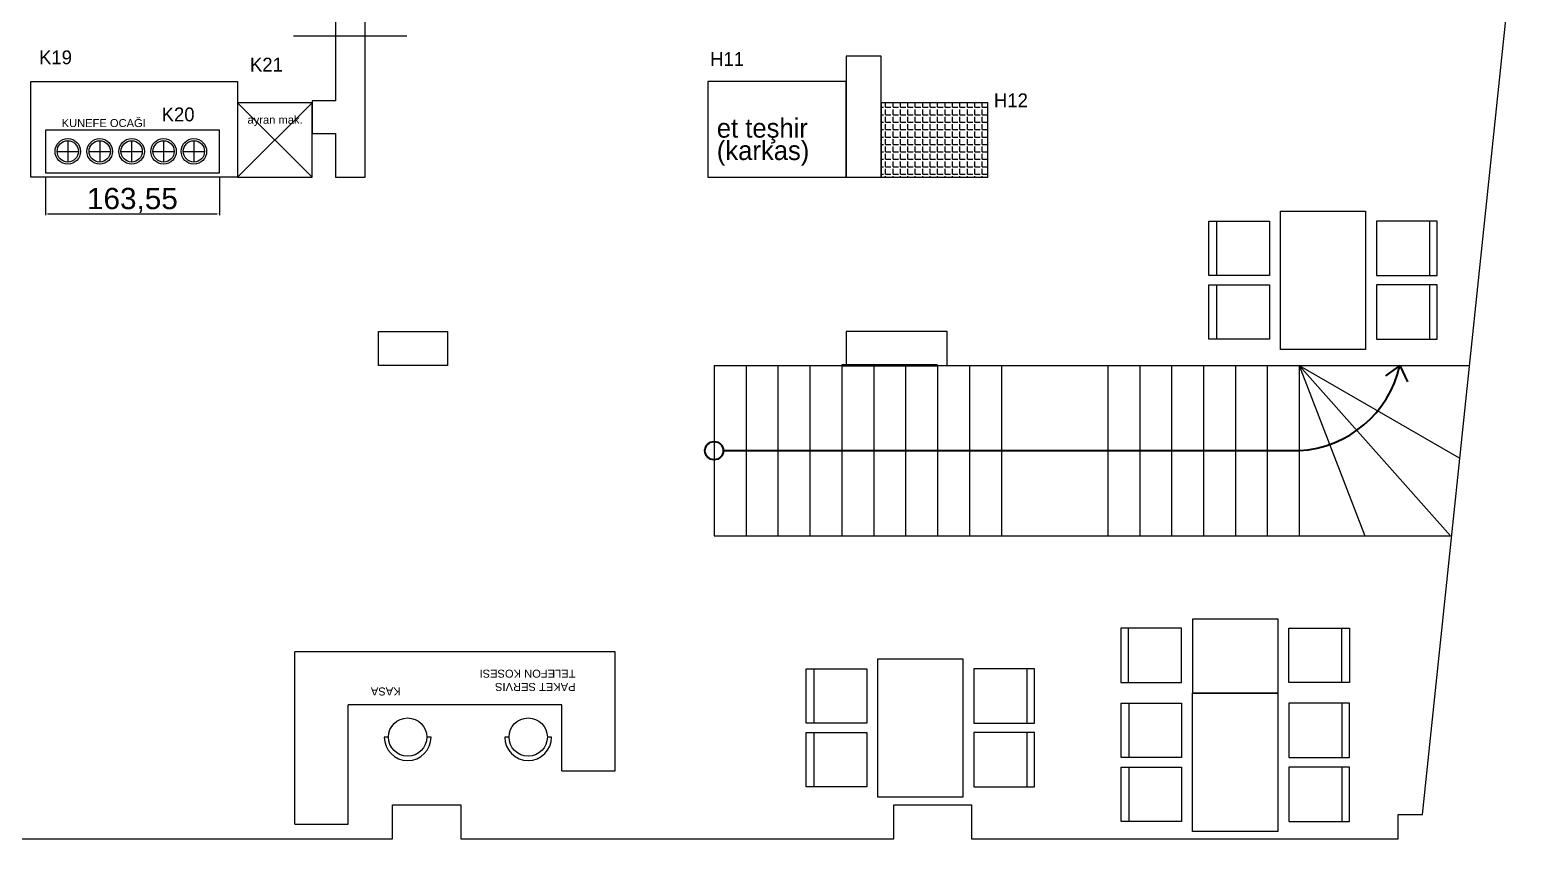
# Model space of a CAD drawing. Header units: millimetres. Extents: x 11848 to 21447, y 11375 to 20030.
# Drawn here: x 16575 to 17991, y 11375 to 12136 of the extents above; entities that cross this region are included whole.
import ezdxf

# ---------------------------------------------------------------- set-up
doc = ezdxf.new("R2010")
doc.units = ezdxf.units.MM
for name, color, linetype, lineweight in [('COLUMN4', 3, 'Continuous', 50), ('dv', 4, 'Continuous', 70), ('yazı', 2, 'Continuous', 35)]:
    doc.layers.add(name, color=color, linetype=linetype, lineweight=lineweight)
for name, color, linetype in [('mer', 7, 'Continuous'), ('S2000-002 Çizgi', 1, 'Continuous'), ('SDB-YAZI', 3, 'Continuous'), ('TFRIS', 33, 'Continuous')]:
    doc.layers.add(name, color=color, linetype=linetype)
doc.styles.get("Standard").update_dxf_attribs({"font": 'arial.ttf'})
doc.styles.add('TAKSİM', font='GOTHIC.TTF', dxfattribs={"height": 20})
doc.dimstyles.new('ISO-25', dxfattribs={"dimtxt": 20, "dimasz": 2.5, "dimexe": 1.25, "dimexo": 4, "dimtad": 1, "dimtxsty": 'Standard', "dimcen": 2.5, "dimadec": 0, "dimazin": 0, "dimtfac": 1, "dimtmove": 0, "dimatfit": 3, "dimfxl": 1, "dimarcsym": 0})

# ---------------------------------------------------------------- blocks, each defined once
blk = doc.blocks.new('FVFRDCSX')
at = {"layer": 'TFRIS'}
for p, q in [((-5336.1, 26566.1), (-5285, 26566.1)), ((-5276.1, 26566.1), (-5225, 26566.1)), ((-5336.1, 26365.8), (-5285, 26365.8)), ((-5276.1, 26365.8), (-5225, 26365.8))]:
    blk.add_line(p, q, dxfattribs=at)
for points in [[(-5336.1, 26573.3), (-5336.1, 26516.3), (-5285, 26516.3), (-5285, 26573.3)], [(-5276.1, 26573.3), (-5276.1, 26516.3), (-5225, 26516.3), (-5225, 26573.3)], [(-5345.5, 26505.9), (-5215.5, 26505.9), (-5215.5, 26425.9), (-5345.5, 26425.9)], [(-5336.1, 26358.6), (-5336.1, 26415.5), (-5285, 26415.5), (-5285, 26358.6)], [(-5276.1, 26358.6), (-5276.1, 26415.5), (-5225, 26415.5), (-5225, 26358.6)]]:
    blk.add_lwpolyline(points, close=True, dxfattribs=at)
blk = doc.blocks.new('CXSDCFVGB')
at = {"layer": 'TFRIS'}
for p, q in [((-5162.9, 26570.2), (-5111.8, 26570.2)), ((-5162.9, 26369.9), (-5111.8, 26369.9))]:
    blk.add_line(p, q, dxfattribs=at)
for points in [[(-5162.9, 26577.4), (-5162.9, 26520.5), (-5111.8, 26520.5), (-5111.8, 26577.4)], [(-5173.2, 26510), (-5103.2, 26510), (-5103.2, 26430), (-5173.2, 26430)], [(-5162.9, 26362.7), (-5162.9, 26419.6), (-5111.8, 26419.6), (-5111.8, 26362.7)]]:
    blk.add_lwpolyline(points, close=True, dxfattribs=at)
blk = doc.blocks.new('*D493')
at = {"color": 0, "lineweight": -2, "transparency": 16777216}
for p, q in [((16588.9, 11997.6), (16588.9, 11961.6)), ((16752.5, 11997.6), (16752.5, 11961.6)), ((16591.4, 11962.9), (16750, 11962.9))]:
    blk.add_line(p, q, dxfattribs=at)
at = {"color": 0, "transparency": 16777216}
for points in [[(16591.4, 11963.3), (16591.4, 11962.5), (16588.9, 11962.9)], [(16750, 11963.3), (16750, 11962.5), (16752.5, 11962.9)]]:
    blk.add_solid(points, dxfattribs=at)
at = {"layer": 'Defpoints', "color": 0, "transparency": 16777216}
for p in [(16588.9, 12001.6), (16752.5, 12001.6), (16752.5, 11962.9)]:
    blk.add_point(p, dxfattribs=at)
at = {"color": 0, "transparency": 16777216, "insert": (16670.7, 11975.5), "char_height": 20, "attachment_point": 5}
blk.add_mtext('163,55', dxfattribs=at)

msp = doc.modelspace()

# ---------------------------------------------------------------- hatches: boundary and pattern name
at = {"layer": 'S2000-002 Çizgi'}
h = msp.add_hatch(dxfattribs=at)
h.set_pattern_fill('ANGLE', color=256)
h.set_pattern_definition([(0, (0, 0), (0, 6.985), [5.08, -1.905]), (90, (0, 0), (-6.985, 4e-16), [5.08, -1.905])])
h.paths.add_polyline_path([(17474.63, 12067.322), (17374.63, 12067.322), (17374.63, 11997.322), (17474.63, 11997.322)])

# ---------------------------------------------------------------- linework, layer by layer
for p, q in [((17883.328, 11398.322), (17990.856, 12422.694)), ((17883.328, 11398.322), (17990.856, 12422.694)), ((17883.328, 11398.322), (17990.856, 12422.694)), ((16861.63, 12188.322), (16861.63, 12069.322)), ((16822.253, 12130.308), (16928.795, 12130.308)), ((16769.63, 11997.322), (16839.63, 12067.322)), ((16769.63, 12067.322), (16839.63, 11997.322)), ((16901.964, 11820.322), (16901.964, 11852.322)), ((16901.964, 11852.322), (16966.964, 11852.322)), ((16966.964, 11852.322), (16966.964, 11820.322)), ((17436.63, 11852.322), (17341.63, 11852.322)), ((17341.63, 11852.322), (17341.63, 11820.322)), ((17436.63, 11820.322), (17436.63, 11852.322)), ((16966.964, 11820.322), (16901.964, 11820.322)), ((17341.63, 11820.322), (17436.63, 11820.322)), ((16915.328, 11375.322), (16915.328, 11407.322)), ((16915.328, 11407.322), (16979.328, 11407.322)), ((16979.328, 11407.322), (16979.328, 11375.322)), ((17386.328, 11375.322), (17386.328, 11407.322)), ((17386.328, 11407.322), (17459.328, 11407.322)), ((17459.328, 11407.322), (17459.328, 11375.322)), ((17860.328, 11375.322), (17860.328, 11398.322)), ((17860.328, 11398.322), (17883.328, 11398.322)), ((16363.328, 11375.322), (16915.328, 11375.322)), ((16979.328, 11375.322), (17386.328, 11375.322)), ((17459.328, 11375.322), (17860.328, 11375.322))]:
    msp.add_line(p, q)
for points in [[(16839.63, 12038.322), (16861.63, 12038.322), (16861.63, 11997.322), (16889.63, 11997.322), (16889.63, 12188.322), (16861.63, 12188.322), (16861.63, 12069.322), (16839.63, 12069.322)], [(17374.63, 11997.322), (17374.63, 12111.322), (17341.63, 12111.322), (17341.63, 11997.322)], [(16769.63, 11997.322), (16839.63, 11997.322), (16839.63, 12067.322), (16769.63, 12067.322)]]:
    msp.add_lwpolyline(points, close=True)
at = {"layer": 'COLUMN4', "color": 3, "linetype": 'Continuous'}
msp.add_line((17427.505, 11820.322), (17337.505, 11820.322), dxfattribs=at)
at = {"layer": 'mer'}
for p, q in [((17217.505, 11820.322), (17217.505, 11660.322)), ((17217.505, 11820.322), (17927.625, 11820.322)), ((17247.505, 11820.322), (17247.505, 11660.322)), ((17277.505, 11820.322), (17277.505, 11660.322)), ((17307.505, 11820.322), (17307.505, 11660.322)), ((17337.505, 11820.322), (17337.505, 11660.322)), ((17367.505, 11820.322), (17367.505, 11660.322)), ((17397.505, 11820.322), (17397.505, 11660.322)), ((17427.505, 11820.322), (17427.505, 11660.322)), ((17457.505, 11820.322), (17457.505, 11660.322)), ((17487.505, 11820.322), (17487.505, 11660.322)), ((17587.505, 11820.322), (17587.505, 11660.322)), ((17617.505, 11820.322), (17617.505, 11660.322)), ((17647.505, 11820.322), (17647.505, 11660.322)), ((17677.505, 11820.322), (17677.505, 11660.322)), ((17707.505, 11820.322), (17707.505, 11660.322)), ((17737.505, 11820.322), (17737.505, 11660.322)), ((17767.505, 11820.322), (17767.505, 11660.322)), ((17767.505, 11820.322), (17909.699, 11660.322)), ((17767.505, 11820.322), (17829.16, 11660.322)), ((17767.505, 11820.322), (17917.909, 11733.602)), ((17217.505, 11660.322), (17909.699, 11660.322))]:
    msp.add_line(p, q, dxfattribs=at)
at = {"layer": 'S2000-002 Çizgi'}
for p, q in [((16609.972, 12031.644), (16609.972, 12011.644)), ((16639.972, 12031.644), (16639.972, 12011.644)), ((16669.972, 12031.644), (16669.972, 12011.644)), ((16699.972, 12031.644), (16699.972, 12011.644)), ((16728.496, 12031.644), (16728.496, 12011.644)), ((16599.972, 12021.644), (16619.972, 12021.644)), ((16629.972, 12021.644), (16649.972, 12021.644)), ((16659.972, 12021.644), (16679.972, 12021.644)), ((16689.972, 12021.644), (16709.972, 12021.644)), ((16718.496, 12021.644), (16738.496, 12021.644))]:
    msp.add_line(p, q, dxfattribs=at)
for points in [[(16575.201, 12087.322), (16769.63, 12087.322), (16769.63, 11997.322), (16575.201, 11997.322)], [(17211.63, 11997.322), (17341.63, 11997.322), (17341.63, 12087.322), (17211.63, 12087.322)], [(17374.63, 11997.322), (17474.63, 11997.322), (17474.63, 12067.322), (17374.63, 12067.322)], [(16752.472, 12041.644), (16588.919, 12041.644), (16588.919, 12001.644), (16752.472, 12001.644)]]:
    msp.add_lwpolyline(points, close=True, dxfattribs=at)
for centre, radius in [((16609.972, 12021.644), 12), ((16609.972, 12021.644), 10), ((16639.972, 12021.644), 12), ((16639.972, 12021.644), 10), ((16669.972, 12021.644), 12), ((16669.972, 12021.644), 10), ((16699.972, 12021.644), 12), ((16699.972, 12021.644), 10), ((16728.496, 12021.644), 12), ((16728.496, 12021.644), 10)]:
    msp.add_circle(centre, radius, dxfattribs=at)
at = {"layer": 'TFRIS'}
for p, q in [((16823.483, 11389.251), (16823.483, 11551.251)), ((17124.484, 11551.251), (16823.483, 11551.251)), ((17124.484, 11439.251), (17124.484, 11551.251)), ((16873.483, 11389.251), (16873.483, 11501.251)), ((17074.484, 11501.251), (16873.483, 11501.251)), ((17074.484, 11439.251), (17074.484, 11501.251)), ((16911.416, 11470.993), (16907.416, 11470.993)), ((16951.416, 11470.993), (16947.416, 11470.993)), ((17024.731, 11470.993), (17020.731, 11470.993)), ((17064.731, 11470.993), (17060.731, 11470.993)), ((17074.484, 11439.251), (17124.484, 11439.251)), ((16823.483, 11389.251), (16873.483, 11389.251))]:
    msp.add_line(p, q, dxfattribs=at)
for centre in [(16929.416, 11470.993), (17042.731, 11470.993)]:
    msp.add_circle(centre, 18, dxfattribs=at)
for centre in [(16929.416, 11470.993), (17042.731, 11470.993)]:
    msp.add_arc(centre, 22, 180, 0, dxfattribs=at)
at = {"layer": 'yazı'}
for p, q in [((17862.118, 11820.322), (17848.511, 11810.515)), ((17862.118, 11820.322), (17869.406, 11805.075)), ((17226.107, 11740.322), (17767.505, 11740.322))]:
    msp.add_line(p, q, dxfattribs=at)
msp.add_circle((17217.505, 11740.322), 8.602, dxfattribs=at)
msp.add_arc((17761.83, 11842.981), 102.816, 273.164444, 347.268152, dxfattribs=at)

# ---------------------------------------------------------------- block references
at = {"layer": 'dv'}
for name, p, rotation in [('FVFRDCSX', (-8676.066, 6620.011), 270), ('CXSDCFVGB', (44177.353, 16685.37), 89.99999999999999), ('FVFRDCSX', (-9054.556, 6199.092), 270), ('FVFRDCSX', (-8758.611, 6166.67), 270)]:
    msp.add_blockref(name, p, dxfattribs=dict(at, rotation=rotation))

# ---------------------------------------------------------------- texts
at = {"style": 'TAKSİM'}
for s, height, p in [('K19', 13, (16582.964, 12103.554)), ('K21', 13, (16781.214, 12096.727)), ('H11', 13, (17213.758, 12101.997)), ('H12', 13, (17480.551, 12063.138)), ('K20', 13, (16698.203, 12049.908)), ('et teşhir', 18, (17220.048, 12034.578)), ('(karkas)', 18, (17220.048, 12013.54))]:
    msp.add_text(s, height=height, dxfattribs=at).set_placement(p)
at = {"layer": 'SDB-YAZI'}
msp.add_text('ayran mak.', height=7.5, dxfattribs=at).set_placement((16778.91, 12047.667))
at = {"layer": 'SDB-YAZI', "insert": (16604.157, 12052.033), "char_height": 7.5, "attachment_point": 1}
msp.add_mtext_dynamic_manual_height_columns('KUNEFE OCAĞI', width=182.57992, gutter_width=12.5, heights=[0], dxfattribs=at)
at = {"layer": 'SDB-YAZI', "char_height": 7.5, "attachment_point": 1, "rotation": 180}
for s, insert in [('PAKET SERVIS\\PTELEFON KOSESI', (17087.255, 11514.378)), ('KASA', (16922.825, 11510.142))]:
    msp.add_mtext_dynamic_manual_height_columns(s, width=89.65625, gutter_width=1, heights=[0], dxfattribs=dict(at, insert=insert))

# ---------------------------------------------------------------- dimensions: what is measured, and where the dimension line sits
dim = msp.add_linear_dim(base=(16752.472, 11962.882), p1=(16588.919, 12001.644), p2=(16752.472, 12001.644), dimstyle='ISO-25')
dim.commit()
dim.dimension.update_dxf_attribs({"geometry": '*D493', "text_midpoint": (16670.696, 11975.526)})

doc.saveas('drawing.dxf')
